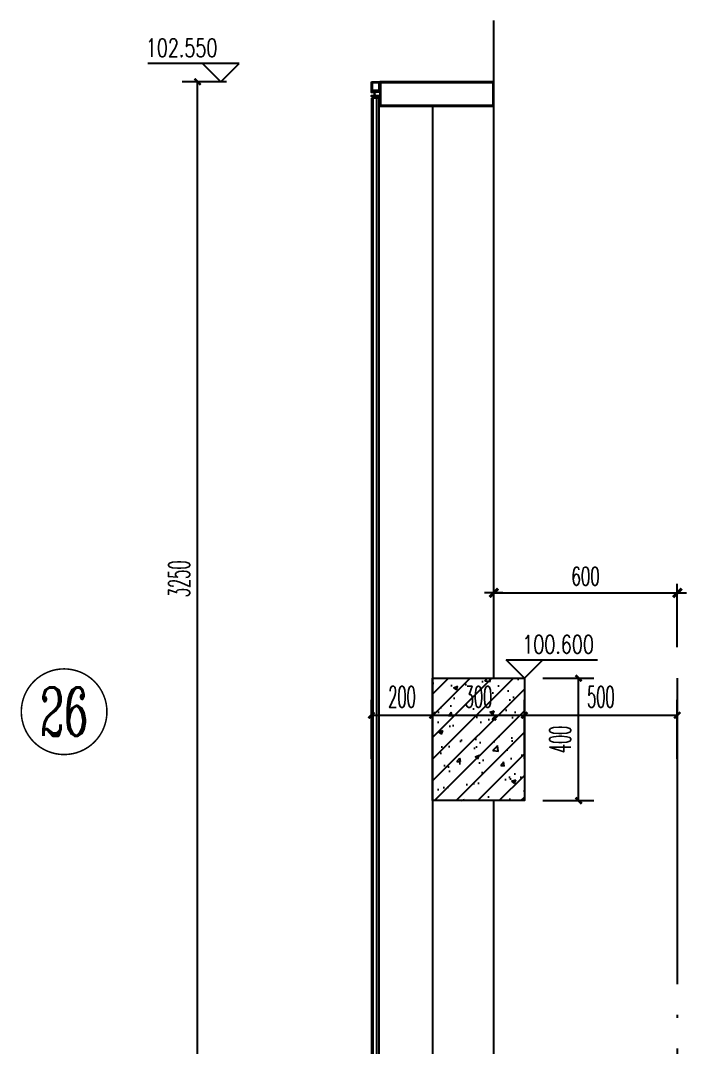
# Model space of a CAD drawing. Extents: x 1980812 to 2578970, y -669191 to 284498.
# Drawn here: x 2015324 to 2019678, y -577824 to -571117 of the extents above; entities that cross this region are included whole.
import ezdxf
from ezdxf.enums import TextEntityAlignment as Align

# ---------------------------------------------------------------- set-up
doc = ezdxf.new("R2010")
doc.units = 0
doc.header["$LTSCALE"] = 1000
doc.header["$MEASUREMENT"] = 0
doc.linetypes.add('CONTINOUS', pattern=[0])
doc.linetypes.add('DOTE', pattern=[2.42, 2, -0.2, 0.02, -0.2])
for name, color, linetype in [('A-SECT-MCUT', 1, 'Continuous'), ('A-SECT-MCUT-FINE', 137, 'Continuous'), ('DIM_ELEV', 3, 'Continuous'), ('DIM_IDEN', 3, 'Continuous'), ('dote', 1, 'DOTE'), ('PUB_DIM', 3, 'Continuous'), ('PUB_TEXT', 7, 'Continuous'), ('WALL', 4, 'Continuous'), ('WINDOW', 2, 'Continuous'), ('柱墙填充', 181, 'Continuous'), ('详细标注', 231, 'Continuous')]:
    doc.layers.add(name, color=color, linetype=linetype)
doc.styles.add('_TCH_DIM', font='SIMPLEX', dxfattribs={"bigfont": 'GBCBIG'})
doc.styles.add('_TCH_DIM_T3', font='SIMPLEX', dxfattribs={"width": 0.705882, "bigfont": 'GBCBIG'})
doc.styles.add('_TCH_LABEL', font='COMPLEX', dxfattribs={"bigfont": 'GBCBIG'})
doc.styles.add('DIM_FONT', font='SIMPLEX', dxfattribs={"width": 0.7, "bigfont": 'GBCBIG'})
doc.styles.add('HZTXTW', font='txtw.shx', dxfattribs={"width": 0.6, "bigfont": 'hztxtw.shx'})
doc.styles.add('HZTXTW_T3', font='txtw.shx', dxfattribs={"width": 0.5, "bigfont": 'hztxtw.shx'})
doc.dimstyles.new('_TCH_ARCH&&20', dxfattribs={"dimtxt": 59.5, "dimasz": 20, "dimexe": 40, "dimexo": 4, "dimgap": 25.25, "dimtad": 1, "dimdec": 0, "dimzin": 0, "dimdsep": 46, "dimtxsty": '_TCH_DIM_T3', "dimblk": 'ARCHTICK', "dimcen": 0.09, "dimclrt": 7, "dimazin": 2, "dimtfac": 1, "dimtdec": 0, "dimtix": 1, "dimtmove": 2, "dimatfit": 3, "dimfxl": 1, "dimtolj": 1, "dimtzin": 0, "dimarcsym": 0})
doc.dimstyles.new('DIMN20', dxfattribs={"dimscale": 0.2, "dimtxt": 300, "dimasz": 1, "dimexe": 150, "dimexo": 0, "dimgap": 100, "dimtad": 1, "dimdec": 0, "dimzin": 0, "dimdsep": 46, "dimtxsty": 'DIM_FONT', "dimblk1": '_DIMX', "dimblk2": '_DIMX', "dimsah": 1, "dimcen": 0.09, "dimclrd": 256, "dimclre": 256, "dimclrt": 7, "dimadec": 0, "dimazin": 0, "dimtfac": 1, "dimtdec": 0, "dimtix": 1, "dimtmove": 2, "dimatfit": 3, "dimldrblk": '_DIMX', "dimfxl": 150, "dimtolj": 1, "dimtzin": 0, "dimarcsym": 0})

# ---------------------------------------------------------------- blocks, each defined once
blk = doc.blocks.new('_DIMX')
blk.add_line((-150, 0), (150, 0))
at = {"const_width": 50}
blk.add_lwpolyline([(-70, -70), (70, 70)], dxfattribs=at)
blk = doc.blocks.new('*D2770')
at = {"layer": 'Defpoints', "color": 0, "transparency": 16777216}
for p in [(747591.8, 321261.4), (746991.8, 321106.6, 0), (747591.8, 321084, 0)]:
    blk.add_point(p, dxfattribs=at)
at = {"layer": '详细标注', "linetype": 'ByBlock', "lineweight": -2, "transparency": 16777216}
for p, q in [((746991.8, 321106.6), (746991.8, 321291.4)), ((747591.8, 321084), (747591.8, 321291.4))]:
    blk.add_line(p, q, dxfattribs=at)
at = {"layer": '详细标注', "lineweight": -2, "transparency": 16777216}
blk.add_line((746992, 321261.4), (747591.6, 321261.4), dxfattribs=at)
at = {"layer": '详细标注', "lineweight": -2, "transparency": 16777216, "xscale": 0.2, "yscale": 0.2, "zscale": 0.2, "rotation": 180}
blk.add_blockref('_DIMX', (746991.8, 321261.4), dxfattribs=at)
at = {"layer": '详细标注', "lineweight": -2, "transparency": 16777216, "xscale": 0.2, "yscale": 0.2, "zscale": 0.2}
blk.add_blockref('_DIMX', (747591.8, 321261.4), dxfattribs=at)
at = {"layer": '详细标注', "color": 7, "transparency": 16777216, "insert": (747291.8, 321315.7), "char_height": 60, "attachment_point": 5, "style": 'HZTXTW'}
blk.add_mtext('\\A1;600', dxfattribs=at)
blk = doc.blocks.new('_ArchTick')
at = {"color": 0, "linetype": 'ByBlock', "const_width": 0.4}
blk.add_lwpolyline([(-0.5, -0.5), (0.5, 0.5)], dxfattribs=at)
blk = doc.blocks.new('*D2805')
at = {"layer": 'Defpoints', "color": 0, "transparency": 16777216}
for p in [(746023.3, 322932.3), (746177.8, 322932.3), (746177.8, 319682.3)]:
    blk.add_point(p, dxfattribs=at)
at = {"layer": 'PUB_DIM', "color": 0, "lineweight": -2, "transparency": 16777216}
for p, q in [((746117.8, 322932.3), (745973.3, 322932.3)), ((746023.3, 319682.3), (746023.3, 322932.3)), ((746117.8, 319682.3), (745973.3, 319682.3))]:
    blk.add_line(p, q, dxfattribs=at)
at = {"layer": 'PUB_DIM', "color": 0, "lineweight": -2, "transparency": 16777216, "xscale": 20, "yscale": 20, "zscale": 20}
for p, rotation in [((746023.3, 322932.3), 90), ((746023.3, 319682.3), 270)]:
    blk.add_blockref('_ArchTick', p, dxfattribs=dict(at, rotation=rotation))
at = {"layer": 'PUB_DIM', "color": 7, "transparency": 16777216, "insert": (745963.3, 321307.3), "char_height": 70, "attachment_point": 5, "rotation": 90, "style": 'HZTXTW_T3'}
blk.add_mtext('\\A1;3250', dxfattribs=at)
blk = doc.blocks.new('*D2806')
at = {"layer": 'Defpoints', "color": 0, "transparency": 16777216}
for p in [(746791.8, 320861.4), (746591.8, 320658.9), (746791.8, 320658.9)]:
    blk.add_point(p, dxfattribs=at)
at = {"layer": 'PUB_DIM', "color": 0, "lineweight": -2, "transparency": 16777216}
for p, q in [((746591.8, 320718.9), (746591.8, 320911.4)), ((746791.8, 320718.9), (746791.8, 320911.4)), ((746591.8, 320861.4), (746791.8, 320861.4))]:
    blk.add_line(p, q, dxfattribs=at)
at = {"layer": 'PUB_DIM', "color": 0, "lineweight": -2, "transparency": 16777216, "xscale": 20, "yscale": 20, "zscale": 20, "rotation": 180}
blk.add_blockref('_ArchTick', (746591.8, 320861.4), dxfattribs=at)
at = {"layer": 'PUB_DIM', "color": 0, "lineweight": -2, "transparency": 16777216, "xscale": 20, "yscale": 20, "zscale": 20}
blk.add_blockref('_ArchTick', (746791.8, 320861.4), dxfattribs=at)
at = {"layer": 'PUB_DIM', "color": 7, "transparency": 16777216, "insert": (746691.8, 320921.4), "char_height": 70, "attachment_point": 5, "style": 'HZTXTW_T3'}
blk.add_mtext('\\A1;200', dxfattribs=at)
blk = doc.blocks.new('*D2807')
at = {"layer": 'Defpoints', "color": 0, "transparency": 16777216}
for p in [(747091.8, 320861.4), (746791.8, 320658.9), (747091.8, 320658.9)]:
    blk.add_point(p, dxfattribs=at)
at = {"layer": 'PUB_DIM', "color": 0, "lineweight": -2, "transparency": 16777216}
for p, q in [((746791.8, 320718.9), (746791.8, 320911.4)), ((747091.8, 320718.9), (747091.8, 320911.4)), ((746791.8, 320861.4), (747091.8, 320861.4))]:
    blk.add_line(p, q, dxfattribs=at)
at = {"layer": 'PUB_DIM', "color": 0, "lineweight": -2, "transparency": 16777216, "xscale": 20, "yscale": 20, "zscale": 20, "rotation": 180}
blk.add_blockref('_ArchTick', (746791.8, 320861.4), dxfattribs=at)
at = {"layer": 'PUB_DIM', "color": 0, "lineweight": -2, "transparency": 16777216, "xscale": 20, "yscale": 20, "zscale": 20}
blk.add_blockref('_ArchTick', (747091.8, 320861.4), dxfattribs=at)
at = {"layer": 'PUB_DIM', "color": 7, "transparency": 16777216, "insert": (746941.8, 320921.4), "char_height": 70, "attachment_point": 5, "style": 'HZTXTW_T3'}
blk.add_mtext('\\A1;300', dxfattribs=at)
blk = doc.blocks.new('*D2808')
at = {"layer": 'Defpoints', "color": 0, "transparency": 16777216}
for p in [(747591.8, 320861.4), (747091.8, 320658.9), (747591.8, 320658.9)]:
    blk.add_point(p, dxfattribs=at)
at = {"layer": 'PUB_DIM', "color": 0, "lineweight": -2, "transparency": 16777216}
for p, q in [((747091.8, 320718.9), (747091.8, 320911.4)), ((747591.8, 320718.9), (747591.8, 320911.4)), ((747091.8, 320861.4), (747591.8, 320861.4))]:
    blk.add_line(p, q, dxfattribs=at)
at = {"layer": 'PUB_DIM', "color": 0, "lineweight": -2, "transparency": 16777216, "xscale": 20, "yscale": 20, "zscale": 20, "rotation": 180}
blk.add_blockref('_ArchTick', (747091.8, 320861.4), dxfattribs=at)
at = {"layer": 'PUB_DIM', "color": 0, "lineweight": -2, "transparency": 16777216, "xscale": 20, "yscale": 20, "zscale": 20}
blk.add_blockref('_ArchTick', (747591.8, 320861.4), dxfattribs=at)
at = {"layer": 'PUB_DIM', "color": 7, "transparency": 16777216, "insert": (747341.8, 320921.4), "char_height": 70, "attachment_point": 5, "style": 'HZTXTW_T3'}
blk.add_mtext('\\A1;500', dxfattribs=at)
blk = doc.blocks.new('*D2809')
at = {"layer": 'Defpoints', "color": 0, "transparency": 16777216}
for p in [(747091.8, 320982.3), (747269, 320982.3), (747091.8, 320582.3)]:
    blk.add_point(p, dxfattribs=at)
at = {"layer": 'PUB_DIM', "color": 0, "lineweight": -2, "transparency": 16777216}
for p, q in [((747151.8, 320982.3), (747319, 320982.3)), ((747269, 320582.3), (747269, 320982.3)), ((747151.8, 320582.3), (747319, 320582.3))]:
    blk.add_line(p, q, dxfattribs=at)
at = {"layer": 'PUB_DIM', "color": 0, "lineweight": -2, "transparency": 16777216, "xscale": 20, "yscale": 20, "zscale": 20}
for p, rotation in [((747269, 320982.3), 90), ((747269, 320582.3), 270)]:
    blk.add_blockref('_ArchTick', p, dxfattribs=dict(at, rotation=rotation))
at = {"layer": 'PUB_DIM', "color": 7, "transparency": 16777216, "insert": (747209, 320782.3), "char_height": 70, "attachment_point": 5, "rotation": 90, "style": 'HZTXTW_T3'}
blk.add_mtext('\\A1;400', dxfattribs=at)
blk = doc.blocks.new('sthsrthsth')
at = {"layer": '柱墙填充'}
h = blk.add_hatch(dxfattribs=at)
h.set_pattern_fill('钢筋混凝土', color=256, scale=20)
h.set_pattern_definition([(45, (722263.257, 205714.62), (-35.35534, 35.35534), []), (50, (722263.26, 205714.62), (143.45204, -12.55043), [15, -165]), (355, (722263.26, 205714.62), (-27.75027, 150.43843), [12, -132]), (100.4514, (722275.21, 205713.57), (115.70188, 137.88791), [12.74804, -140.22842]), (46.1842, (722263.26, 205754.62), (213.4482, -33.1038), [22.5, -247.5]), (96.6356, (722281.04, 205751.86), (186.93254, 194.82357), [19.12206, -210.3426]), (351.1842, (722263.26, 205754.62), (186.9324, 194.8237), [18, -198]), (21, (722283.26, 205744.62), (119.38141, -80.52378), [15, -165]), (326, (722283.26, 205744.62), (48.66307, 145.03), [12, -132]), (71.4514, (722293.2, 205737.91), (168.04453, 64.5061), [12.74804, -140.22842]), (37.5, (722263.257, 205714.62), (2.43197, 66.57877), [0, -130.4, 0, -134, 0, -132.5]), (7.5, (722263.26, 205714.62), (52.613907, 78.882342), [0, -76.4, 0, -127.4, 0, -50.5]), (327.5, (722218.657, 205714.62), (106.764487, -4.510974), [0, -50, 0, -156, 0, -207]), (317.5, (722198.66, 205714.62), (116.637234, 20.021), [0, -65, 0, -103.6, 0, -147])])
h.paths.add_polyline_path([(746791.8, 320982.3), (747091.8, 320982.3), (747091.8, 320582.3), (746791.8, 320582.3)])
at = {"layer": 'A-SECT-MCUT', "elevation": 0}
for points in [[(746591.8, 322932.3), (746618.8, 322932.3), (746618.8, 322901.1), (746591.8, 322901.1)], [(746594.8, 322929.3), (746615.8, 322929.3), (746615.8, 322904.1), (746594.8, 322904.1)], [(746991.8, 322892.3), (746991.8, 322932.3), (746656.1, 322932.3), (746619.8, 322932.3), (746619.8, 322900.1), (746603.1, 322900.1), (746603.1, 322899.2), (746606.5, 322898.4), (746607.1, 322898.9), (746619.8, 322898.9), (746619.8, 322892.3), (746619.8, 322885.8), (746607.1, 322885.8), (746606.5, 322886.3), (746603.1, 322885.5), (746603.1, 322884.6), (746619.8, 322884.6), (746619.8, 322852.3), (746656.1, 322852.3), (746991.8, 322852.3)], [(746622.8, 322929.8), (746988.8, 322929.8), (746988.8, 322892.3), (746988.8, 322854.8), (746622.8, 322854.8)], [(746602.4, 322897.7), (746606.3, 322897.3), (746607.2, 322898.4), (746606.6, 322898.9), (746606, 322898.4), (746602.4, 322899.2), (746602.4, 322900.1), (746591.2, 322900.1), (746591.2, 322898.6), (746601.2, 322898.6), (746601.2, 322886.1), (746591.2, 322886.1), (746591.2, 322884.6), (746602.4, 322884.6), (746602.4, 322885.4), (746606, 322886.3), (746606.6, 322885.8), (746607.2, 322886.2), (746606.3, 322887.3), (746602.4, 322887)], [(746602.4, 322897.7), (746606.3, 322897.3), (746607.2, 322898.4), (746606.6, 322898.9), (746606, 322898.4), (746602.4, 322899.2), (746602.4, 322900.1), (746591.2, 322900.1), (746591.2, 322898.6), (746601.2, 322898.6), (746601.2, 322886.1), (746591.2, 322886.1), (746591.2, 322884.6), (746602.4, 322884.6), (746602.4, 322885.4), (746606, 322886.3), (746606.6, 322885.8), (746607.2, 322886.2), (746606.3, 322887.3), (746602.4, 322887)], [(746602.4, 322897.7), (746606.3, 322897.3), (746607.2, 322898.4), (746606.6, 322898.9), (746606, 322898.4), (746602.4, 322899.2), (746602.4, 322900.1), (746591.2, 322900.1), (746591.2, 322898.6), (746601.2, 322898.6), (746601.2, 322886.1), (746591.2, 322886.1), (746591.2, 322884.6), (746602.4, 322884.6), (746602.4, 322885.4), (746606, 322886.3), (746606.6, 322885.8), (746607.2, 322886.2), (746606.3, 322887.3), (746602.4, 322887)]]:
    blk.add_lwpolyline(points, close=True, dxfattribs=at)
at = {"layer": 'A-SECT-MCUT-FINE'}
for p, q in [((746991.8, 320982.3, 0), (746991.8, 323132.3, 0)), ((746610.8, 322878.6, 0), (746596.8, 322878.6, 0)), ((746610.8, 322878.6, 0), (746596.8, 322878.6, 0)), ((746610.8, 322878.6, 0), (746596.8, 322878.6, 0)), ((746791.8, 322852.3, 0), (746791.8, 318589, 0)), ((746991.8, 318482.3, 0), (746991.8, 320582.3, 0))]:
    blk.add_line(p, q, dxfattribs=at)
blk.add_circle((746609.6, 322881.6, 0), 2.98, dxfattribs=at)
blk.add_circle((746609.6, 322881.6, 0), 2.98, dxfattribs=at)
blk.add_circle((746609.6, 322881.6, 0), 2.98, dxfattribs=at)
blk.add_arc((746593, 322881.2, 0), 5.39, 332.0817, 39.4318, dxfattribs=at)
blk.add_arc((746593, 322881.2, 0), 5.39, 332.0817, 39.4318, dxfattribs=at)
blk.add_arc((746593, 322881.2, 0), 5.39, 332.0817, 39.4318, dxfattribs=at)
at = {"layer": 'DIM_ELEV'}
for p, q in [((746159.5, 322992.3), (745860.3, 322992.3)), ((746099.5, 322932.3), (746039.5, 322992.3)), ((746099.5, 322932.3), (746159.5, 322992.3)), ((747091.8, 320982.3), (747031.8, 321042.3)), ((747031.8, 321042.3), (747331, 321042.3)), ((747091.8, 320982.3), (747151.8, 321042.3))]:
    blk.add_line(p, q, dxfattribs=at)
at = {"layer": 'dote', "linetype": 'DOTE', "ltscale": 0.5}
blk.add_line((747591.8, 320982.3, 0), (747591.8, 315154.8), dxfattribs=at)
at = {"layer": 'WALL', "elevation": 0}
blk.add_lwpolyline([(746791.8, 320982.3), (747091.8, 320982.3), (747091.8, 320582.3), (746791.8, 320582.3)], close=True, dxfattribs=at)
at = {"layer": 'WINDOW'}
for p, q in [((746591.8, 322877.6, 0), (746592.8, 322878.6, 0)), ((746591.8, 322877.6, 0), (746592.8, 322878.6, 0)), ((746591.8, 322877.6, 0), (746592.8, 322878.6, 0)), ((746591.8, 322877.6, 0), (746591.8, 317797, 0)), ((746592.8, 322878.6, 0), (746596.8, 322878.6, 0)), ((746592.8, 322878.6, 0), (746596.8, 322878.6, 0)), ((746592.8, 322878.6, 0), (746596.8, 322878.6, 0)), ((746596.8, 322878.6, 0), (746597.8, 322877.6, 0)), ((746596.8, 322878.6, 0), (746597.8, 322877.6, 0)), ((746596.8, 322878.6, 0), (746597.8, 322877.6, 0)), ((746597.8, 317797, 0), (746597.8, 322878.6, 0)), ((746610.8, 322878.6, 0), (746609.8, 322877.6, 0)), ((746610.8, 322878.6, 0), (746609.8, 322877.6, 0)), ((746610.8, 322878.6, 0), (746609.8, 322877.6, 0)), ((746609.8, 317797, 0), (746609.8, 322877.6, 0)), ((746614.8, 322878.6, 0), (746610.8, 322878.6, 0)), ((746614.8, 322878.6, 0), (746610.8, 322878.6, 0)), ((746614.8, 322878.6, 0), (746610.8, 322878.6, 0)), ((746615.8, 322877.6, 0), (746614.8, 322878.6, 0)), ((746615.8, 322877.6, 0), (746614.8, 322878.6, 0)), ((746615.8, 322877.6, 0), (746614.8, 322878.6, 0)), ((746615.8, 322884.6, 0), (746615.8, 317797, 0))]:
    blk.add_line(p, q, dxfattribs=at)
at = {"layer": 'PUB_TEXT', "style": '_TCH_DIM', "width": 0.705882}
for s, p in [('102.550', (745854.3, 323013.3)), ('100.600', (747085, 321063.3))]:
    blk.add_text(s, height=59.5, dxfattribs=at).set_placement(p)
at = {"layer": 'PUB_DIM'}
for p1, p2, distance, text, picture, middle in [((746177.8, 319682.3), (746177.8, 322932.3), 154.5, '3250', '*D2805', (745963.3, 321307.3)), ((747091.8, 320582.3), (747091.8, 320982.3), -177.2, '400', '*D2809', (747209, 320782.3)), ((746591.8, 320658.9), (746791.8, 320658.9), 202.5, '200', '*D2806', (746691.8, 320921.4)), ((746791.8, 320658.9), (747091.8, 320658.9), 202.5, '300', '*D2807', (746941.8, 320921.4)), ((747091.8, 320658.9), (747591.8, 320658.9), 202.5, '500', '*D2808', (747341.8, 320921.4))]:
    dim = blk.add_aligned_dim(p1=p1, p2=p2, distance=distance, text=text, dimstyle='_TCH_ARCH&&20', dxfattribs=at)
    dim.commit()
    dim.dimension.update_dxf_attribs({"geometry": picture, "text_midpoint": middle})
at = {"layer": '详细标注'}
dim = blk.add_linear_dim(base=(747591.8, 321261.4, 0), p1=(746991.8, 321106.6, 0), p2=(747591.8, 321084, 0), dimstyle='DIMN20', override={"dimarcsym": 1}, dxfattribs=at)
dim.commit()
dim.dimension.update_dxf_attribs({"geometry": '*D2770', "text_midpoint": (747291.8, 321315.7, 0)})

msp = doc.modelspace()

# ---------------------------------------------------------------- linework, layer by layer
at = {"layer": 'DIM_IDEN', "const_width": 10}
msp.add_lwpolyline([(2015889.1, -575635.9, 1), (2015329.1, -575635.9, 1)], format="xyb", close=True, dxfattribs=at)

# ---------------------------------------------------------------- block references
at = {"layer": 'WINDOW', "linetype": 'CONTINOUS', "xscale": 2, "yscale": 2, "zscale": 2}
msp.add_blockref('sthsrthsth', (524434.9, -1217381.8), dxfattribs=at)

# ---------------------------------------------------------------- texts
at = {"layer": 'PUB_TEXT', "style": '_TCH_LABEL', "width": 0.617647}
msp.add_text('26', height=316.78, dxfattribs=at).set_placement((2015450.7, -575794.3), (2015767.5, -575794.3), align=Align.FIT)

doc.saveas('drawing.dxf')
